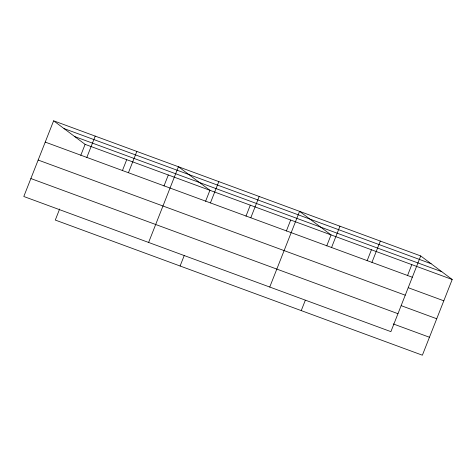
<?xml version="1.0" encoding="UTF-8"?>
<svg xmlns="http://www.w3.org/2000/svg" width="476" height="476" viewBox="0 0 476 476"><rect width="100%" height="100%" fill="white"/><g stroke="black" fill="none" stroke-linecap="round" stroke-linejoin="round"><path stroke-width="0.71" d="M53.621 120.797L23.8 196.499L390.891 331.641L420.707 255.939L53.621 120.797L85.109 144.359L452.2 279.501L422.379 355.203L55.293 220.061L59.643 209.012M80.783 155.349L85.109 144.359M86.834 157.413L95.224 136.112M122.386 170.664L126.717 159.674M128.437 172.728L136.826 151.427M163.988 185.985L168.32 174.989M148.607 242.451L178.429 166.743L209.922 190.305L205.59 201.3M180.101 266.007L184.182 255.654M210.422 202.913L218.811 181.612M245.973 216.163L250.299 205.174M250.798 217.776L259.188 196.475M286.35 231.033L290.681 220.037M269.749 287.046L299.571 211.344L331.058 234.9L326.732 245.896M301.243 310.608L305.318 300.249M331.558 247.508L339.947 226.207M367.109 260.765L371.441 249.769M371.94 262.371L380.33 241.076M407.492 275.628L411.817 264.632M64.01 128.574L431.101 263.716M74.72 136.582L441.805 271.725M45.232 142.098L412.317 277.24M408.301 287.73L443.81 300.802M38.157 160.049L405.249 295.191M401.232 305.681L436.736 318.753M30.875 178.548L397.96 313.69M393.247 323.924L429.453 337.252M420.707 255.939L452.2 279.501"/></g></svg>
